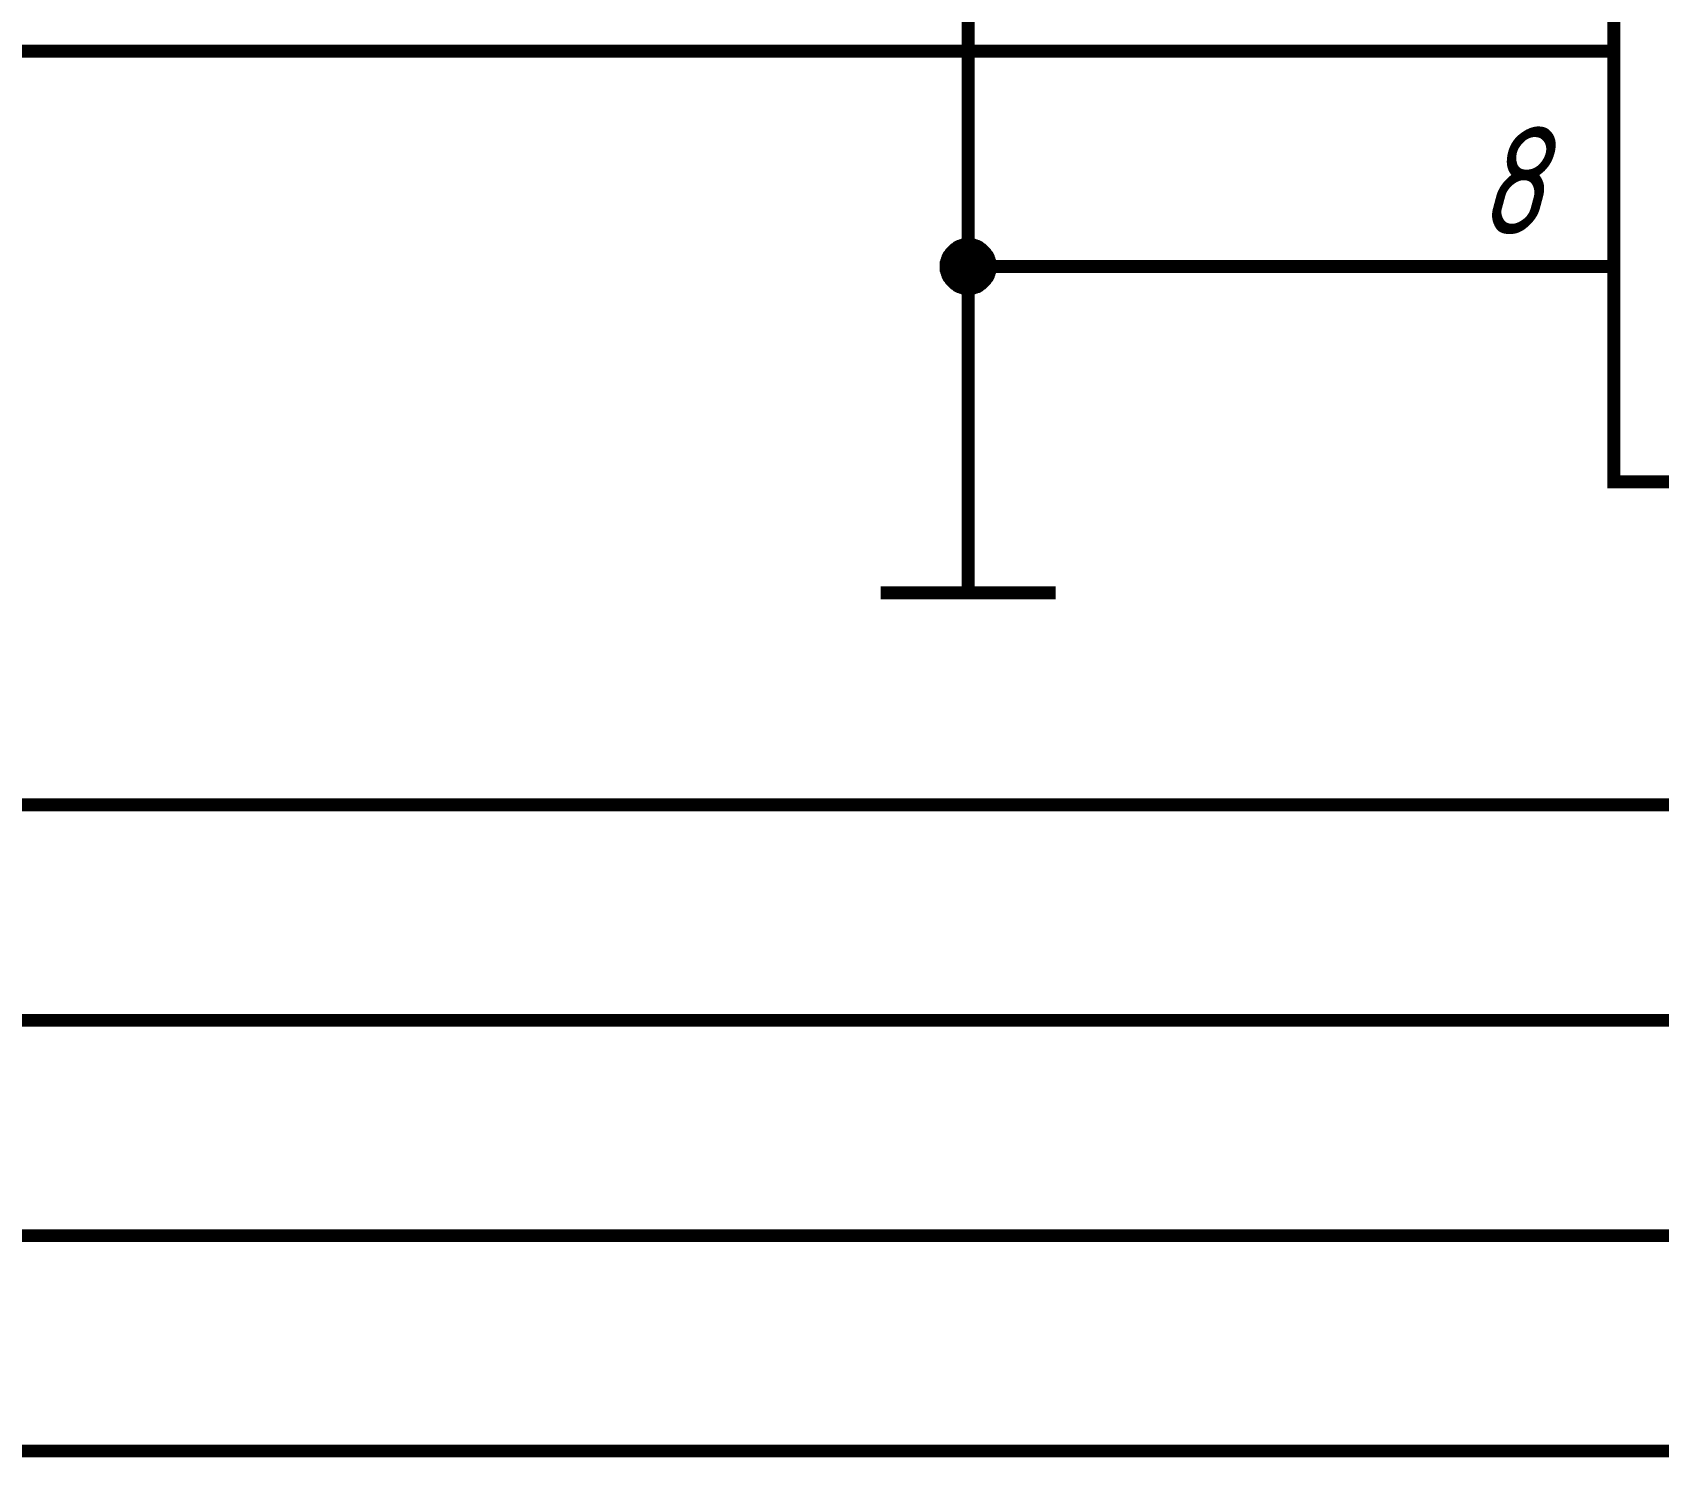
# Model space of a CAD drawing. Header units: millimetres. Extents: x 101 to 942, y 57 to 651.
# Drawn here: x 283.4 to 321.18, y 516.13 to 549.23 of the extents above; entities that cross this region are included whole.
import ezdxf

# ---------------------------------------------------------------- set-up
doc = ezdxf.new("R2010")
doc.units = ezdxf.units.MM
doc.header["$LTSCALE"] = 0.5
doc.layers.add('Sheet', color=255, linetype='Continuous')
doc.styles.add('GOST type A0', font='', dxfattribs={"oblique": 15, "height": 3.5})
doc.styles.get('GOST type A0').set_extended_font_data('GOST type A')

msp = doc.modelspace()

# ---------------------------------------------------------------- linework, layer by layer
at = {"layer": 'Sheet', "color": 7, "const_width": 0.3}
msp.add_lwpolyline([(320.142, 583.791), (347.627, 583.791), (347.627, 538.791), (320.142, 538.791), (320.142, 583.791)], close=True, dxfattribs=at)
at = {"layer": 'Sheet', "color": 7}
for points, const_width in [([(317.642, 568.786), (305.142, 568.786), (305.142, 543.792)], 0.3), ([(350.127, 558.782), (365.127, 558.782), (365.127, 516.283), (260.157, 516.283), (260.157, 526.286), (255.157, 526.286)], 0.3), ([(255.157, 531.288), (265.157, 531.288), (265.157, 521.284), (362.627, 521.284), (362.627, 553.796), (350.127, 553.796)], 0.3), ([(255.157, 546.293), (275.158, 546.293), (275.158, 548.794), (317.642, 548.794)], 0.3), ([(255.157, 536.29), (270.157, 536.29), (270.157, 526.286), (360.127, 526.286), (360.127, 548.794), (350.127, 548.794)], 0.3), ([(320.142, 548.794), (317.642, 548.794)], 0.3), ([(304.63, 543.792), (304.63, 543.824), (304.63, 543.839), (304.63, 543.87), (304.645, 543.901), (304.645, 543.917), (304.661, 543.948), (304.661, 543.963), (304.676, 543.994), (304.676, 544.01), (304.692, 544.041), (304.707, 544.057), (304.723, 544.072), (304.738, 544.103), (304.754, 544.119), (304.77, 544.134), (304.785, 544.15), (304.801, 544.165), (304.816, 544.181), (304.832, 544.196), (304.863, 544.212), (304.878, 544.227), (304.894, 544.243), (304.925, 544.258), (304.94, 544.258), (304.971, 544.274), (304.987, 544.274), (305.018, 544.29), (305.034, 544.29), (305.065, 544.305), (305.096, 544.305), (305.111, 544.305), (305.142, 544.305)], 0.3), ([(304.63, 543.792), (304.63, 543.824), (304.63, 543.839), (304.63, 543.87), (304.645, 543.901), (304.645, 543.917), (304.661, 543.948), (304.661, 543.963), (304.676, 543.994), (304.676, 544.01), (304.692, 544.041), (304.707, 544.057), (304.723, 544.072), (304.738, 544.103), (304.754, 544.119), (304.77, 544.134), (304.785, 544.15), (304.801, 544.165), (304.816, 544.181), (304.832, 544.196), (304.863, 544.212), (304.878, 544.227), (304.894, 544.243), (304.925, 544.258), (304.94, 544.258), (304.971, 544.274), (304.987, 544.274), (305.018, 544.29), (305.034, 544.29), (305.065, 544.305), (305.096, 544.305), (305.111, 544.305), (305.142, 544.305)], 0.3), ([(304.63, 543.792), (304.63, 543.824), (304.63, 543.839), (304.63, 543.87), (304.645, 543.901), (304.645, 543.917), (304.661, 543.948), (304.661, 543.963), (304.676, 543.994), (304.676, 544.01), (304.692, 544.041), (304.707, 544.057), (304.723, 544.072), (304.738, 544.103), (304.754, 544.119), (304.77, 544.134), (304.785, 544.15), (304.801, 544.165), (304.816, 544.181), (304.832, 544.196), (304.863, 544.212), (304.878, 544.227), (304.894, 544.243), (304.925, 544.258), (304.94, 544.258), (304.971, 544.274), (304.987, 544.274), (305.018, 544.29), (305.034, 544.29), (305.065, 544.305), (305.096, 544.305), (305.111, 544.305), (305.142, 544.305)], 0.3), ([(304.63, 543.792), (304.63, 543.824), (304.63, 543.839), (304.63, 543.87), (304.645, 543.901), (304.645, 543.917), (304.661, 543.948), (304.661, 543.963), (304.676, 543.994), (304.676, 544.01), (304.692, 544.041), (304.707, 544.057), (304.723, 544.072), (304.738, 544.103), (304.754, 544.119), (304.77, 544.134), (304.785, 544.15), (304.801, 544.165), (304.816, 544.181), (304.832, 544.196), (304.863, 544.212), (304.878, 544.227), (304.894, 544.243), (304.925, 544.258), (304.94, 544.258), (304.971, 544.274), (304.987, 544.274), (305.018, 544.29), (305.034, 544.29), (305.065, 544.305), (305.096, 544.305), (305.111, 544.305), (305.142, 544.305)], 0.3), ([(305.142, 544.305), (305.142, 544.305)], 0.3), ([(305.142, 544.305), (305.173, 544.305), (305.189, 544.305), (305.22, 544.305), (305.251, 544.29), (305.266, 544.29), (305.298, 544.274), (305.313, 544.274), (305.344, 544.258), (305.36, 544.258), (305.391, 544.243), (305.406, 544.227), (305.422, 544.212), (305.453, 544.196), (305.468, 544.181), (305.484, 544.165), (305.499, 544.15), (305.515, 544.134), (305.53, 544.119), (305.546, 544.103), (305.561, 544.072), (305.577, 544.057), (305.593, 544.041), (305.608, 544.01), (305.608, 543.994), (305.624, 543.963), (305.624, 543.948), (305.639, 543.917), (305.639, 543.901), (305.655, 543.87), (305.655, 543.839), (305.655, 543.824), (305.655, 543.792)], 0.3), ([(305.142, 544.305), (305.142, 544.305)], 0.3), ([(305.142, 544.305), (305.173, 544.305), (305.189, 544.305), (305.22, 544.305), (305.251, 544.29), (305.266, 544.29), (305.298, 544.274), (305.313, 544.274), (305.344, 544.258), (305.36, 544.258), (305.391, 544.243), (305.406, 544.227), (305.422, 544.212), (305.453, 544.196), (305.468, 544.181), (305.484, 544.165), (305.499, 544.15), (305.515, 544.134), (305.53, 544.119), (305.546, 544.103), (305.561, 544.072), (305.577, 544.057), (305.593, 544.041), (305.608, 544.01), (305.608, 543.994), (305.624, 543.963), (305.624, 543.948), (305.639, 543.917), (305.639, 543.901), (305.655, 543.87), (305.655, 543.839), (305.655, 543.824), (305.655, 543.792)], 0.3), ([(305.142, 544.305), (305.142, 544.305)], 0.3), ([(305.142, 544.305), (305.173, 544.305), (305.189, 544.305), (305.22, 544.305), (305.251, 544.29), (305.266, 544.29), (305.298, 544.274), (305.313, 544.274), (305.344, 544.258), (305.36, 544.258), (305.391, 544.243), (305.406, 544.227), (305.422, 544.212), (305.453, 544.196), (305.468, 544.181), (305.484, 544.165), (305.499, 544.15), (305.515, 544.134), (305.53, 544.119), (305.546, 544.103), (305.561, 544.072), (305.577, 544.057), (305.593, 544.041), (305.608, 544.01), (305.608, 543.994), (305.624, 543.963), (305.624, 543.948), (305.639, 543.917), (305.639, 543.901), (305.655, 543.87), (305.655, 543.839), (305.655, 543.824), (305.655, 543.792)], 0.3), ([(305.142, 544.305), (305.142, 544.305)], 0.3), ([(305.142, 544.305), (305.173, 544.305), (305.189, 544.305), (305.22, 544.305), (305.251, 544.29), (305.266, 544.29), (305.298, 544.274), (305.313, 544.274), (305.344, 544.258), (305.36, 544.258), (305.391, 544.243), (305.406, 544.227), (305.422, 544.212), (305.453, 544.196), (305.468, 544.181), (305.484, 544.165), (305.499, 544.15), (305.515, 544.134), (305.53, 544.119), (305.546, 544.103), (305.561, 544.072), (305.577, 544.057), (305.593, 544.041), (305.608, 544.01), (305.608, 543.994), (305.624, 543.963), (305.624, 543.948), (305.639, 543.917), (305.639, 543.901), (305.655, 543.87), (305.655, 543.839), (305.655, 543.824), (305.655, 543.792)], 0.3), ([(304.63, 543.792), (304.63, 543.824), (304.63, 543.839), (304.63, 543.87), (304.645, 543.901), (304.645, 543.917), (304.661, 543.948), (304.661, 543.963), (304.676, 543.994), (304.676, 544.01), (304.692, 544.041), (304.707, 544.057), (304.723, 544.072), (304.738, 544.103), (304.754, 544.119), (304.77, 544.134), (304.785, 544.15), (304.801, 544.165), (304.816, 544.181), (304.832, 544.196), (304.863, 544.212), (304.878, 544.227), (304.894, 544.243), (304.925, 544.258), (304.94, 544.258), (304.971, 544.274), (304.987, 544.274), (305.018, 544.29), (305.034, 544.29), (305.065, 544.305), (305.096, 544.305), (305.111, 544.305), (305.142, 544.305)], 0.0991), ([(304.63, 543.792), (304.63, 543.824), (304.63, 543.839), (304.63, 543.87), (304.645, 543.901), (304.645, 543.917), (304.661, 543.948), (304.661, 543.963), (304.676, 543.994), (304.676, 544.01), (304.692, 544.041), (304.707, 544.057), (304.723, 544.072), (304.738, 544.103), (304.754, 544.119), (304.77, 544.134), (304.785, 544.15), (304.801, 544.165), (304.816, 544.181), (304.832, 544.196), (304.863, 544.212), (304.878, 544.227), (304.894, 544.243), (304.925, 544.258), (304.94, 544.258), (304.971, 544.274), (304.987, 544.274), (305.018, 544.29), (305.034, 544.29), (305.065, 544.305), (305.096, 544.305), (305.111, 544.305), (305.142, 544.305)], 0.0991), ([(304.63, 543.792), (304.63, 543.824), (304.63, 543.839), (304.63, 543.87), (304.645, 543.901), (304.645, 543.917), (304.661, 543.948), (304.661, 543.963), (304.676, 543.994), (304.676, 544.01), (304.692, 544.041), (304.707, 544.057), (304.723, 544.072), (304.738, 544.103), (304.754, 544.119), (304.77, 544.134), (304.785, 544.15), (304.801, 544.165), (304.816, 544.181), (304.832, 544.196), (304.863, 544.212), (304.878, 544.227), (304.894, 544.243), (304.925, 544.258), (304.94, 544.258), (304.971, 544.274), (304.987, 544.274), (305.018, 544.29), (305.034, 544.29), (305.065, 544.305), (305.096, 544.305), (305.111, 544.305), (305.142, 544.305)], 0.0991), ([(304.63, 543.792), (304.63, 543.824), (304.63, 543.839), (304.63, 543.87), (304.645, 543.901), (304.645, 543.917), (304.661, 543.948), (304.661, 543.963), (304.676, 543.994), (304.676, 544.01), (304.692, 544.041), (304.707, 544.057), (304.723, 544.072), (304.738, 544.103), (304.754, 544.119), (304.77, 544.134), (304.785, 544.15), (304.801, 544.165), (304.816, 544.181), (304.832, 544.196), (304.863, 544.212), (304.878, 544.227), (304.894, 544.243), (304.925, 544.258), (304.94, 544.258), (304.971, 544.274), (304.987, 544.274), (305.018, 544.29), (305.034, 544.29), (305.065, 544.305), (305.096, 544.305), (305.111, 544.305), (305.142, 544.305)], 0.0991), ([(305.142, 544.305), (305.142, 544.305)], 0.0991), ([(305.142, 544.305), (305.173, 544.305), (305.189, 544.305), (305.22, 544.305), (305.251, 544.29), (305.266, 544.29), (305.298, 544.274), (305.313, 544.274), (305.344, 544.258), (305.36, 544.258), (305.391, 544.243), (305.406, 544.227), (305.422, 544.212), (305.453, 544.196), (305.468, 544.181), (305.484, 544.165), (305.499, 544.15), (305.515, 544.134), (305.53, 544.119), (305.546, 544.103), (305.561, 544.072), (305.577, 544.057), (305.593, 544.041), (305.608, 544.01), (305.608, 543.994), (305.624, 543.963), (305.624, 543.948), (305.639, 543.917), (305.639, 543.901), (305.655, 543.87), (305.655, 543.839), (305.655, 543.824), (305.655, 543.792)], 0.0991), ([(305.142, 544.305), (305.142, 544.305)], 0.0991), ([(305.142, 544.305), (305.173, 544.305), (305.189, 544.305), (305.22, 544.305), (305.251, 544.29), (305.266, 544.29), (305.298, 544.274), (305.313, 544.274), (305.344, 544.258), (305.36, 544.258), (305.391, 544.243), (305.406, 544.227), (305.422, 544.212), (305.453, 544.196), (305.468, 544.181), (305.484, 544.165), (305.499, 544.15), (305.515, 544.134), (305.53, 544.119), (305.546, 544.103), (305.561, 544.072), (305.577, 544.057), (305.593, 544.041), (305.608, 544.01), (305.608, 543.994), (305.624, 543.963), (305.624, 543.948), (305.639, 543.917), (305.639, 543.901), (305.655, 543.87), (305.655, 543.839), (305.655, 543.824), (305.655, 543.792)], 0.0991), ([(305.142, 544.305), (305.142, 544.305)], 0.0991), ([(305.142, 544.305), (305.173, 544.305), (305.189, 544.305), (305.22, 544.305), (305.251, 544.29), (305.266, 544.29), (305.298, 544.274), (305.313, 544.274), (305.344, 544.258), (305.36, 544.258), (305.391, 544.243), (305.406, 544.227), (305.422, 544.212), (305.453, 544.196), (305.468, 544.181), (305.484, 544.165), (305.499, 544.15), (305.515, 544.134), (305.53, 544.119), (305.546, 544.103), (305.561, 544.072), (305.577, 544.057), (305.593, 544.041), (305.608, 544.01), (305.608, 543.994), (305.624, 543.963), (305.624, 543.948), (305.639, 543.917), (305.639, 543.901), (305.655, 543.87), (305.655, 543.839), (305.655, 543.824), (305.655, 543.792)], 0.0991), ([(305.142, 544.305), (305.142, 544.305)], 0.0991), ([(305.142, 544.305), (305.173, 544.305), (305.189, 544.305), (305.22, 544.305), (305.251, 544.29), (305.266, 544.29), (305.298, 544.274), (305.313, 544.274), (305.344, 544.258), (305.36, 544.258), (305.391, 544.243), (305.406, 544.227), (305.422, 544.212), (305.453, 544.196), (305.468, 544.181), (305.484, 544.165), (305.499, 544.15), (305.515, 544.134), (305.53, 544.119), (305.546, 544.103), (305.561, 544.072), (305.577, 544.057), (305.593, 544.041), (305.608, 544.01), (305.608, 543.994), (305.624, 543.963), (305.624, 543.948), (305.639, 543.917), (305.639, 543.901), (305.655, 543.87), (305.655, 543.839), (305.655, 543.824), (305.655, 543.792)], 0.0991), ([(255.157, 541.292), (275.158, 541.292), (275.158, 531.288), (355.127, 531.288), (355.127, 543.792), (350.127, 543.792)], 0.3), ([(305.142, 543.28), (305.111, 543.28), (305.096, 543.28), (305.065, 543.28), (305.034, 543.295), (305.018, 543.295), (304.987, 543.311), (304.971, 543.311), (304.94, 543.326), (304.925, 543.326), (304.894, 543.342), (304.878, 543.358), (304.863, 543.373), (304.832, 543.389), (304.816, 543.404), (304.801, 543.42), (304.785, 543.435), (304.77, 543.451), (304.754, 543.466), (304.738, 543.482), (304.723, 543.513), (304.707, 543.528), (304.692, 543.544), (304.676, 543.575), (304.676, 543.591), (304.661, 543.622), (304.661, 543.637), (304.645, 543.668), (304.645, 543.684), (304.63, 543.715), (304.63, 543.746), (304.63, 543.761), (304.63, 543.792)], 0.3), ([(304.63, 543.792), (304.63, 543.792)], 0.3), ([(305.142, 543.28), (305.111, 543.28), (305.096, 543.28), (305.065, 543.28), (305.034, 543.295), (305.018, 543.295), (304.987, 543.311), (304.971, 543.311), (304.94, 543.326), (304.925, 543.326), (304.894, 543.342), (304.878, 543.358), (304.863, 543.373), (304.832, 543.389), (304.816, 543.404), (304.801, 543.42), (304.785, 543.435), (304.77, 543.451), (304.754, 543.466), (304.738, 543.482), (304.723, 543.513), (304.707, 543.528), (304.692, 543.544), (304.676, 543.575), (304.676, 543.591), (304.661, 543.622), (304.661, 543.637), (304.645, 543.668), (304.645, 543.684), (304.63, 543.715), (304.63, 543.746), (304.63, 543.761), (304.63, 543.792)], 0.3), ([(304.63, 543.792), (304.63, 543.792)], 0.3), ([(305.142, 543.28), (305.111, 543.28), (305.096, 543.28), (305.065, 543.28), (305.034, 543.295), (305.018, 543.295), (304.987, 543.311), (304.971, 543.311), (304.94, 543.326), (304.925, 543.326), (304.894, 543.342), (304.878, 543.358), (304.863, 543.373), (304.832, 543.389), (304.816, 543.404), (304.801, 543.42), (304.785, 543.435), (304.77, 543.451), (304.754, 543.466), (304.738, 543.482), (304.723, 543.513), (304.707, 543.528), (304.692, 543.544), (304.676, 543.575), (304.676, 543.591), (304.661, 543.622), (304.661, 543.637), (304.645, 543.668), (304.645, 543.684), (304.63, 543.715), (304.63, 543.746), (304.63, 543.761), (304.63, 543.792)], 0.3), ([(304.63, 543.792), (304.63, 543.792)], 0.3), ([(305.142, 543.28), (305.111, 543.28), (305.096, 543.28), (305.065, 543.28), (305.034, 543.295), (305.018, 543.295), (304.987, 543.311), (304.971, 543.311), (304.94, 543.326), (304.925, 543.326), (304.894, 543.342), (304.878, 543.358), (304.863, 543.373), (304.832, 543.389), (304.816, 543.404), (304.801, 543.42), (304.785, 543.435), (304.77, 543.451), (304.754, 543.466), (304.738, 543.482), (304.723, 543.513), (304.707, 543.528), (304.692, 543.544), (304.676, 543.575), (304.676, 543.591), (304.661, 543.622), (304.661, 543.637), (304.645, 543.668), (304.645, 543.684), (304.63, 543.715), (304.63, 543.746), (304.63, 543.761), (304.63, 543.792)], 0.3), ([(304.63, 543.792), (304.63, 543.792)], 0.3), ([(305.142, 543.28), (305.111, 543.28), (305.096, 543.28), (305.065, 543.28), (305.034, 543.295), (305.018, 543.295), (304.987, 543.311), (304.971, 543.311), (304.94, 543.326), (304.925, 543.326), (304.894, 543.342), (304.878, 543.358), (304.863, 543.373), (304.832, 543.389), (304.816, 543.404), (304.801, 543.42), (304.785, 543.435), (304.77, 543.451), (304.754, 543.466), (304.738, 543.482), (304.723, 543.513), (304.707, 543.528), (304.692, 543.544), (304.676, 543.575), (304.676, 543.591), (304.661, 543.622), (304.661, 543.637), (304.645, 543.668), (304.645, 543.684), (304.63, 543.715), (304.63, 543.746), (304.63, 543.761), (304.63, 543.792)], 0.0991), ([(304.63, 543.792), (304.63, 543.792)], 0.0991), ([(305.142, 543.28), (305.111, 543.28), (305.096, 543.28), (305.065, 543.28), (305.034, 543.295), (305.018, 543.295), (304.987, 543.311), (304.971, 543.311), (304.94, 543.326), (304.925, 543.326), (304.894, 543.342), (304.878, 543.358), (304.863, 543.373), (304.832, 543.389), (304.816, 543.404), (304.801, 543.42), (304.785, 543.435), (304.77, 543.451), (304.754, 543.466), (304.738, 543.482), (304.723, 543.513), (304.707, 543.528), (304.692, 543.544), (304.676, 543.575), (304.676, 543.591), (304.661, 543.622), (304.661, 543.637), (304.645, 543.668), (304.645, 543.684), (304.63, 543.715), (304.63, 543.746), (304.63, 543.761), (304.63, 543.792)], 0.0991), ([(304.63, 543.792), (304.63, 543.792)], 0.0991), ([(305.142, 543.28), (305.111, 543.28), (305.096, 543.28), (305.065, 543.28), (305.034, 543.295), (305.018, 543.295), (304.987, 543.311), (304.971, 543.311), (304.94, 543.326), (304.925, 543.326), (304.894, 543.342), (304.878, 543.358), (304.863, 543.373), (304.832, 543.389), (304.816, 543.404), (304.801, 543.42), (304.785, 543.435), (304.77, 543.451), (304.754, 543.466), (304.738, 543.482), (304.723, 543.513), (304.707, 543.528), (304.692, 543.544), (304.676, 543.575), (304.676, 543.591), (304.661, 543.622), (304.661, 543.637), (304.645, 543.668), (304.645, 543.684), (304.63, 543.715), (304.63, 543.746), (304.63, 543.761), (304.63, 543.792)], 0.0991), ([(304.63, 543.792), (304.63, 543.792)], 0.0991), ([(305.142, 543.28), (305.111, 543.28), (305.096, 543.28), (305.065, 543.28), (305.034, 543.295), (305.018, 543.295), (304.987, 543.311), (304.971, 543.311), (304.94, 543.326), (304.925, 543.326), (304.894, 543.342), (304.878, 543.358), (304.863, 543.373), (304.832, 543.389), (304.816, 543.404), (304.801, 543.42), (304.785, 543.435), (304.77, 543.451), (304.754, 543.466), (304.738, 543.482), (304.723, 543.513), (304.707, 543.528), (304.692, 543.544), (304.676, 543.575), (304.676, 543.591), (304.661, 543.622), (304.661, 543.637), (304.645, 543.668), (304.645, 543.684), (304.63, 543.715), (304.63, 543.746), (304.63, 543.761), (304.63, 543.792)], 0.0991), ([(304.63, 543.792), (304.63, 543.792)], 0.0991), ([(305.655, 543.792), (305.655, 543.761), (305.655, 543.746), (305.655, 543.715), (305.639, 543.684), (305.639, 543.668), (305.624, 543.637), (305.624, 543.622), (305.608, 543.591), (305.608, 543.575), (305.593, 543.544), (305.577, 543.528), (305.561, 543.513), (305.546, 543.482), (305.53, 543.466), (305.515, 543.451), (305.499, 543.435), (305.484, 543.42), (305.468, 543.404), (305.453, 543.389), (305.422, 543.373), (305.406, 543.358), (305.391, 543.342), (305.36, 543.326), (305.344, 543.326), (305.313, 543.311), (305.298, 543.311), (305.266, 543.295), (305.251, 543.295), (305.22, 543.28), (305.189, 543.28), (305.173, 543.28), (305.142, 543.28)], 0.3), ([(305.142, 541.292), (305.142, 543.792), (317.642, 543.792)], 0.3), ([(305.655, 543.792), (305.655, 543.761), (305.655, 543.746), (305.655, 543.715), (305.639, 543.684), (305.639, 543.668), (305.624, 543.637), (305.624, 543.622), (305.608, 543.591), (305.608, 543.575), (305.593, 543.544), (305.577, 543.528), (305.561, 543.513), (305.546, 543.482), (305.53, 543.466), (305.515, 543.451), (305.499, 543.435), (305.484, 543.42), (305.468, 543.404), (305.453, 543.389), (305.422, 543.373), (305.406, 543.358), (305.391, 543.342), (305.36, 543.326), (305.344, 543.326), (305.313, 543.311), (305.298, 543.311), (305.266, 543.295), (305.251, 543.295), (305.22, 543.28), (305.189, 543.28), (305.173, 543.28), (305.142, 543.28)], 0.3), ([(305.655, 543.792), (305.655, 543.761), (305.655, 543.746), (305.655, 543.715), (305.639, 543.684), (305.639, 543.668), (305.624, 543.637), (305.624, 543.622), (305.608, 543.591), (305.608, 543.575), (305.593, 543.544), (305.577, 543.528), (305.561, 543.513), (305.546, 543.482), (305.53, 543.466), (305.515, 543.451), (305.499, 543.435), (305.484, 543.42), (305.468, 543.404), (305.453, 543.389), (305.422, 543.373), (305.406, 543.358), (305.391, 543.342), (305.36, 543.326), (305.344, 543.326), (305.313, 543.311), (305.298, 543.311), (305.266, 543.295), (305.251, 543.295), (305.22, 543.28), (305.189, 543.28), (305.173, 543.28), (305.142, 543.28)], 0.3), ([(305.655, 543.792), (305.655, 543.761), (305.655, 543.746), (305.655, 543.715), (305.639, 543.684), (305.639, 543.668), (305.624, 543.637), (305.624, 543.622), (305.608, 543.591), (305.608, 543.575), (305.593, 543.544), (305.577, 543.528), (305.561, 543.513), (305.546, 543.482), (305.53, 543.466), (305.515, 543.451), (305.499, 543.435), (305.484, 543.42), (305.468, 543.404), (305.453, 543.389), (305.422, 543.373), (305.406, 543.358), (305.391, 543.342), (305.36, 543.326), (305.344, 543.326), (305.313, 543.311), (305.298, 543.311), (305.266, 543.295), (305.251, 543.295), (305.22, 543.28), (305.189, 543.28), (305.173, 543.28), (305.142, 543.28)], 0.3), ([(305.655, 543.792), (305.655, 543.761), (305.655, 543.746), (305.655, 543.715), (305.639, 543.684), (305.639, 543.668), (305.624, 543.637), (305.624, 543.622), (305.608, 543.591), (305.608, 543.575), (305.593, 543.544), (305.577, 543.528), (305.561, 543.513), (305.546, 543.482), (305.53, 543.466), (305.515, 543.451), (305.499, 543.435), (305.484, 543.42), (305.468, 543.404), (305.453, 543.389), (305.422, 543.373), (305.406, 543.358), (305.391, 543.342), (305.36, 543.326), (305.344, 543.326), (305.313, 543.311), (305.298, 543.311), (305.266, 543.295), (305.251, 543.295), (305.22, 543.28), (305.189, 543.28), (305.173, 543.28), (305.142, 543.28)], 0.0991), ([(305.655, 543.792), (305.655, 543.761), (305.655, 543.746), (305.655, 543.715), (305.639, 543.684), (305.639, 543.668), (305.624, 543.637), (305.624, 543.622), (305.608, 543.591), (305.608, 543.575), (305.593, 543.544), (305.577, 543.528), (305.561, 543.513), (305.546, 543.482), (305.53, 543.466), (305.515, 543.451), (305.499, 543.435), (305.484, 543.42), (305.468, 543.404), (305.453, 543.389), (305.422, 543.373), (305.406, 543.358), (305.391, 543.342), (305.36, 543.326), (305.344, 543.326), (305.313, 543.311), (305.298, 543.311), (305.266, 543.295), (305.251, 543.295), (305.22, 543.28), (305.189, 543.28), (305.173, 543.28), (305.142, 543.28)], 0.0991), ([(305.655, 543.792), (305.655, 543.761), (305.655, 543.746), (305.655, 543.715), (305.639, 543.684), (305.639, 543.668), (305.624, 543.637), (305.624, 543.622), (305.608, 543.591), (305.608, 543.575), (305.593, 543.544), (305.577, 543.528), (305.561, 543.513), (305.546, 543.482), (305.53, 543.466), (305.515, 543.451), (305.499, 543.435), (305.484, 543.42), (305.468, 543.404), (305.453, 543.389), (305.422, 543.373), (305.406, 543.358), (305.391, 543.342), (305.36, 543.326), (305.344, 543.326), (305.313, 543.311), (305.298, 543.311), (305.266, 543.295), (305.251, 543.295), (305.22, 543.28), (305.189, 543.28), (305.173, 543.28), (305.142, 543.28)], 0.0991), ([(305.655, 543.792), (305.655, 543.761), (305.655, 543.746), (305.655, 543.715), (305.639, 543.684), (305.639, 543.668), (305.624, 543.637), (305.624, 543.622), (305.608, 543.591), (305.608, 543.575), (305.593, 543.544), (305.577, 543.528), (305.561, 543.513), (305.546, 543.482), (305.53, 543.466), (305.515, 543.451), (305.499, 543.435), (305.484, 543.42), (305.468, 543.404), (305.453, 543.389), (305.422, 543.373), (305.406, 543.358), (305.391, 543.342), (305.36, 543.326), (305.344, 543.326), (305.313, 543.311), (305.298, 543.311), (305.266, 543.295), (305.251, 543.295), (305.22, 543.28), (305.189, 543.28), (305.173, 543.28), (305.142, 543.28)], 0.0991), ([(305.655, 543.792), (305.655, 543.792), (305.655, 543.792), (305.655, 543.792), (305.655, 543.792), (305.655, 543.792), (305.655, 543.792), (305.655, 543.792), (305.655, 543.792), (305.655, 543.792), (305.655, 543.792), (305.655, 543.792), (305.655, 543.792), (305.655, 543.792), (305.655, 543.792), (305.655, 543.792), (305.655, 543.792), (305.655, 543.792), (305.655, 543.792), (305.655, 543.792), (305.655, 543.792), (305.655, 543.792), (305.655, 543.792), (305.655, 543.792), (305.655, 543.792), (305.655, 543.792), (305.655, 543.792), (305.655, 543.792), (305.655, 543.792), (305.655, 543.792), (305.655, 543.792), (305.655, 543.792), (305.655, 543.792)], 0.3), ([(305.655, 543.792), (305.655, 543.792)], 0.3), ([(305.655, 543.792), (305.655, 543.792), (305.655, 543.792), (305.655, 543.792), (305.655, 543.792), (305.655, 543.792), (305.655, 543.792), (305.655, 543.792), (305.655, 543.792), (305.655, 543.792), (305.655, 543.792), (305.655, 543.792), (305.655, 543.792), (305.655, 543.792), (305.655, 543.792), (305.655, 543.792), (305.655, 543.792), (305.655, 543.792), (305.655, 543.792), (305.655, 543.792), (305.655, 543.792), (305.655, 543.792), (305.655, 543.792), (305.655, 543.792), (305.655, 543.792), (305.655, 543.792), (305.655, 543.792), (305.655, 543.792), (305.655, 543.792), (305.655, 543.792), (305.655, 543.792), (305.655, 543.792), (305.655, 543.792)], 0.3), ([(305.655, 543.792), (305.655, 543.792)], 0.3), ([(305.655, 543.792), (305.655, 543.792), (305.655, 543.792), (305.655, 543.792), (305.655, 543.792), (305.655, 543.792), (305.655, 543.792), (305.655, 543.792), (305.655, 543.792), (305.655, 543.792), (305.655, 543.792), (305.655, 543.792), (305.655, 543.792), (305.655, 543.792), (305.655, 543.792), (305.655, 543.792), (305.655, 543.792), (305.655, 543.792), (305.655, 543.792), (305.655, 543.792), (305.655, 543.792), (305.655, 543.792), (305.655, 543.792), (305.655, 543.792), (305.655, 543.792), (305.655, 543.792), (305.655, 543.792), (305.655, 543.792), (305.655, 543.792), (305.655, 543.792), (305.655, 543.792), (305.655, 543.792), (305.655, 543.792)], 0.3), ([(305.655, 543.792), (305.655, 543.792)], 0.3), ([(305.655, 543.792), (305.655, 543.792), (305.655, 543.792), (305.655, 543.792), (305.655, 543.792), (305.655, 543.792), (305.655, 543.792), (305.655, 543.792), (305.655, 543.792), (305.655, 543.792), (305.655, 543.792), (305.655, 543.792), (305.655, 543.792), (305.655, 543.792), (305.655, 543.792), (305.655, 543.792), (305.655, 543.792), (305.655, 543.792), (305.655, 543.792), (305.655, 543.792), (305.655, 543.792), (305.655, 543.792), (305.655, 543.792), (305.655, 543.792), (305.655, 543.792), (305.655, 543.792), (305.655, 543.792), (305.655, 543.792), (305.655, 543.792), (305.655, 543.792), (305.655, 543.792), (305.655, 543.792), (305.655, 543.792)], 0.3), ([(305.655, 543.792), (305.655, 543.792)], 0.3), ([(305.655, 543.792), (305.655, 543.792), (305.655, 543.792), (305.655, 543.792), (305.655, 543.792), (305.655, 543.792), (305.655, 543.792), (305.655, 543.792), (305.655, 543.792), (305.655, 543.792), (305.655, 543.792), (305.655, 543.792), (305.655, 543.792), (305.655, 543.792), (305.655, 543.792), (305.655, 543.792), (305.655, 543.792), (305.655, 543.792), (305.655, 543.792), (305.655, 543.792), (305.655, 543.792), (305.655, 543.792), (305.655, 543.792), (305.655, 543.792), (305.655, 543.792), (305.655, 543.792), (305.655, 543.792), (305.655, 543.792), (305.655, 543.792), (305.655, 543.792), (305.655, 543.792), (305.655, 543.792), (305.655, 543.792)], 0.0991), ([(305.655, 543.792), (305.655, 543.792)], 0.0991), ([(305.655, 543.792), (305.655, 543.792), (305.655, 543.792), (305.655, 543.792), (305.655, 543.792), (305.655, 543.792), (305.655, 543.792), (305.655, 543.792), (305.655, 543.792), (305.655, 543.792), (305.655, 543.792), (305.655, 543.792), (305.655, 543.792), (305.655, 543.792), (305.655, 543.792), (305.655, 543.792), (305.655, 543.792), (305.655, 543.792), (305.655, 543.792), (305.655, 543.792), (305.655, 543.792), (305.655, 543.792), (305.655, 543.792), (305.655, 543.792), (305.655, 543.792), (305.655, 543.792), (305.655, 543.792), (305.655, 543.792), (305.655, 543.792), (305.655, 543.792), (305.655, 543.792), (305.655, 543.792), (305.655, 543.792)], 0.0991), ([(305.655, 543.792), (305.655, 543.792)], 0.0991), ([(305.655, 543.792), (305.655, 543.792), (305.655, 543.792), (305.655, 543.792), (305.655, 543.792), (305.655, 543.792), (305.655, 543.792), (305.655, 543.792), (305.655, 543.792), (305.655, 543.792), (305.655, 543.792), (305.655, 543.792), (305.655, 543.792), (305.655, 543.792), (305.655, 543.792), (305.655, 543.792), (305.655, 543.792), (305.655, 543.792), (305.655, 543.792), (305.655, 543.792), (305.655, 543.792), (305.655, 543.792), (305.655, 543.792), (305.655, 543.792), (305.655, 543.792), (305.655, 543.792), (305.655, 543.792), (305.655, 543.792), (305.655, 543.792), (305.655, 543.792), (305.655, 543.792), (305.655, 543.792), (305.655, 543.792)], 0.0991), ([(305.655, 543.792), (305.655, 543.792)], 0.0991), ([(305.655, 543.792), (305.655, 543.792), (305.655, 543.792), (305.655, 543.792), (305.655, 543.792), (305.655, 543.792), (305.655, 543.792), (305.655, 543.792), (305.655, 543.792), (305.655, 543.792), (305.655, 543.792), (305.655, 543.792), (305.655, 543.792), (305.655, 543.792), (305.655, 543.792), (305.655, 543.792), (305.655, 543.792), (305.655, 543.792), (305.655, 543.792), (305.655, 543.792), (305.655, 543.792), (305.655, 543.792), (305.655, 543.792), (305.655, 543.792), (305.655, 543.792), (305.655, 543.792), (305.655, 543.792), (305.655, 543.792), (305.655, 543.792), (305.655, 543.792), (305.655, 543.792), (305.655, 543.792), (305.655, 543.792)], 0.0991), ([(305.655, 543.792), (305.655, 543.792)], 0.0991), ([(320.142, 543.792), (317.642, 543.792)], 0.3), ([(305.142, 541.292), (305.142, 536.212)], 0.3), ([(303.108, 536.212), (307.176, 536.212)], 0.3)]:
    msp.add_lwpolyline(points, dxfattribs=dict(at, const_width=const_width))
at = {"layer": 'Sheet', "color": 7, "const_width": 0.508}
msp.add_lwpolyline([(304.809, 543.797, 1), (305.317, 543.797, 1)], format="xyb", close=True, dxfattribs=at)

# ---------------------------------------------------------------- texts
at = {"layer": 'Sheet', "color": 7, "style": 'GOST type A0', "oblique": 15}
msp.add_text('8', height=2.5, dxfattribs=at).set_placement((316.959, 544.538))

doc.saveas('drawing.dxf')
